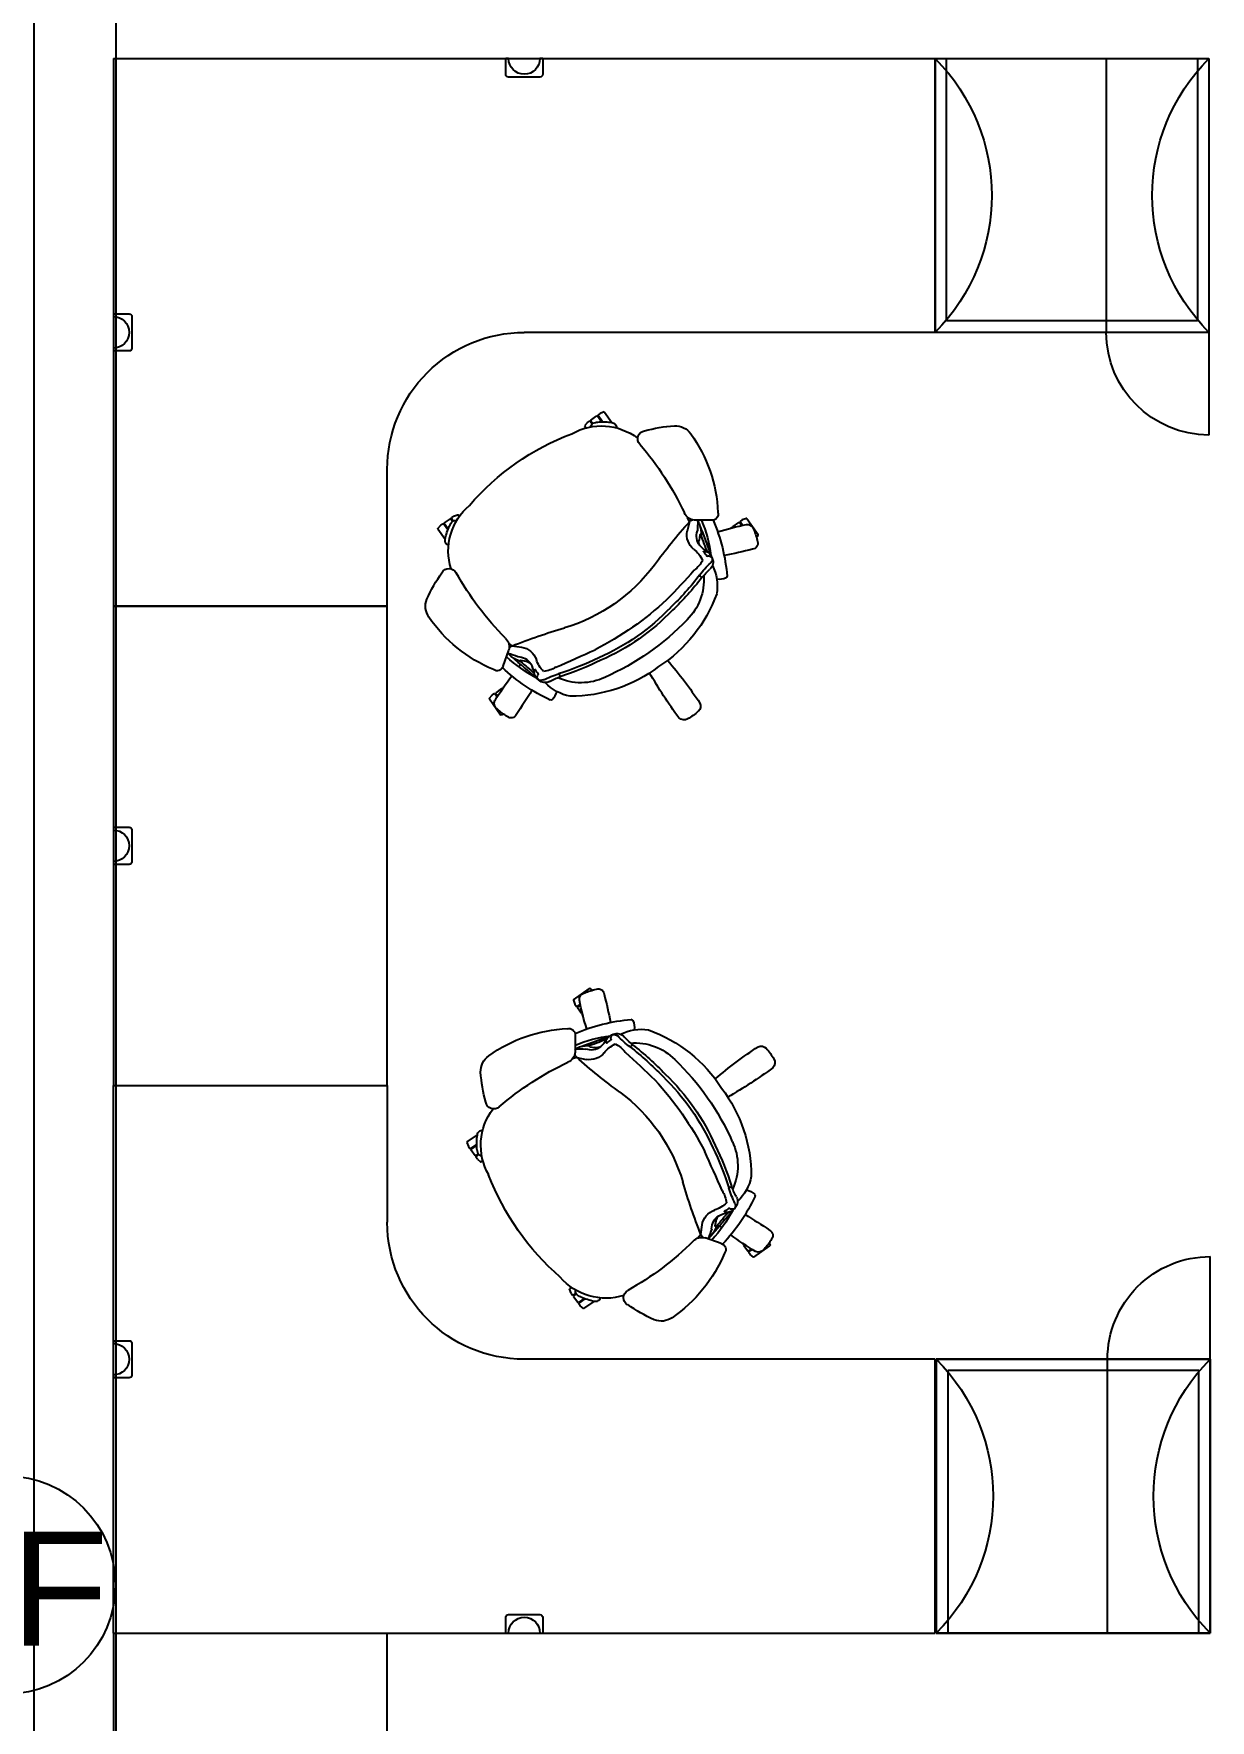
# Model space of a CAD drawing. Header units: inches. Extents: x 23 to 6400, y -2214 to 4412.
# Drawn here: x 1315 to 1418.1, y 1112.5 to 1260.3 of the extents above; entities that cross this region are included whole.
import ezdxf
from ezdxf.enums import TextEntityAlignment as Align

# ---------------------------------------------------------------- set-up
doc = ezdxf.new("R2010")
doc.units = ezdxf.units.IN
doc.header["$LTSCALE"] = 96
doc.header["$MEASUREMENT"] = 0
doc.layers.add('A-FURN-EXIST', color=33, linetype='Continuous')
doc.layers.add('A-Powr-Exst', color=15, linetype='Continuous')
doc.styles.add('OTJ_Title1', font='swiss.ttf')

# ---------------------------------------------------------------- blocks, each defined once
blk = doc.blocks.new('A$C39A66B45')
blk.add_circle((16.79, 9.55), 9.55)
at = {"color": 0, "linetype": 'ByBlock', "lineweight": -2, "style": 'OTJ_Title1', "flags": 8}
blk.add_attdef('CODE', text='', height=8, dxfattribs=at).set_placement((16.79, 9.23), align=Align.MIDDLE)
blk = doc.blocks.new('A$C62865EDF')
at = {"color": 0}
for p, q in [((110.47, 199.22), (110.47, 175.22)), ((134.47, 199.22), (110.47, 199.22)), ((110.47, 199.22), (134.47, 199.22)), ((110.47, 175.22), (110.47, 199.22)), ((110.47, 198.22), (133.47, 198.22)), ((133.47, 198.22), (133.47, 176.22)), ((134.47, 175.22), (134.47, 199.22)), ((134.47, 199.22), (143.47, 199.22)), ((134.47, 199.22), (134.47, 175.22)), ((224.47, 199.11), (215.47, 199.11)), ((224.47, 199.11), (224.47, 175.11)), ((248.47, 199.11), (224.47, 199.11)), ((224.47, 199.11), (224.47, 175.11)), ((248.47, 199.11), (224.47, 199.11)), ((225.47, 198.11), (225.47, 176.11)), ((248.47, 198.11), (225.47, 198.11)), ((248.47, 175.11), (248.47, 199.11)), ((248.47, 175.11), (248.47, 199.11)), ((110.47, 190.22), (134.47, 190.22)), ((248.47, 190.11), (224.47, 190.11)), ((133.47, 176.22), (110.47, 176.22)), ((225.47, 176.11), (248.47, 176.11)), ((110.47, 175.22), (134.47, 175.22)), ((134.47, 175.22), (110.47, 175.22)), ((110.47, 175.11), (134.47, 175.11)), ((110.47, 103.11), (110.47, 175.11)), ((134.47, 175.11), (134.47, 139.11)), ((224.47, 175.11), (224.47, 139.11)), ((248.47, 175.11), (224.47, 175.11)), ((224.47, 175.11), (248.47, 175.11)), ((224.47, 175.11), (248.47, 175.11)), ((248.47, 103.11), (248.47, 175.11)), ((143.41, 159.23), (144.4, 160.64)), ((144.44, 160.65), (144.4, 160.64)), ((144.67, 160.58), (144.44, 160.65)), ((143.41, 159.23), (143.41, 159.19)), ((143.41, 159.19), (143.66, 158.9)), ((143.66, 158.9), (143.84, 158.77)), ((143.84, 158.77), (143.9, 158.78)), ((144.1, 159.07), (143.9, 158.78)), ((144.14, 159.01), (143.95, 158.75)), ((143.95, 158.75), (143.96, 158.69)), ((144.48, 158.33), (143.96, 158.69)), ((144.48, 158.33), (144.53, 158.34)), ((144.53, 158.34), (144.55, 158.37)), ((144.58, 158.32), (144.6, 158.24)), ((144.68, 158.19), (144.6, 158.24)), ((206.5, 159.46), (206.7, 159.6)), ((206.7, 159.6), (206.74, 159.6)), ((208.15, 158.62), (206.74, 159.6)), ((207.56, 158.23), (207.85, 158.03)), ((208.03, 158.22), (207.9, 158.04)), ((208.16, 158.58), (208.03, 158.22)), ((208.15, 158.62), (208.16, 158.58)), ((202.95, 156.8), (202.95, 156.81)), ((203.08, 156.89), (203.09, 156.89)), ((207.32, 157.21), (207.37, 157.29)), ((207.36, 157.37), (207.37, 157.29)), ((207.4, 157.4), (207.37, 157.42)), ((207.45, 157.41), (207.4, 157.4)), ((207.45, 157.41), (207.81, 157.92)), ((207.54, 158.16), (207.81, 157.98)), ((207.81, 157.98), (207.81, 157.92)), ((207.9, 158.04), (207.85, 158.03)), ((144.61, 156.36), (145.1, 154.97)), ((145.41, 155.59), (145.41, 155.59)), ((146.16, 155.85), (146.61, 155.94)), ((208, 155.52), (208.01, 154.04)), ((145.4, 154.59), (145.09, 154.32)), ((145.4, 154.59), (146.24, 154.69)), ((206.73, 154.5), (206.27, 154.43)), ((207.51, 154.51), (207.51, 154.51)), ((207.87, 153.58), (207.04, 153.38)), ((207.87, 153.58), (208.25, 153.43)), ((164.15, 148.63), (164.17, 148.63)), ((164.24, 148.5), (164.24, 148.49)), ((217.47, 146.16), (216.57, 146.8)), ((138.91, 144.34), (139.54, 145.24)), ((161.86, 144.85), (161.79, 145.31)), ((166.81, 145.08), (166.96, 144.88)), ((166.96, 144.88), (166.96, 144.84)), ((216.69, 144.89), (216.45, 145.06)), ((216.72, 144.95), (216.49, 145.11)), ((216.61, 145.56), (216.61, 145.56)), ((216.63, 145.96), (217.17, 145.58)), ((216.64, 145.95), (216.63, 145.94)), ((216.63, 145.88), (217.13, 145.53)), ((216.69, 144.89), (216.7, 144.84)), ((216.78, 144.96), (216.72, 144.95)), ((216.78, 144.96), (217.14, 145.47)), ((217.13, 145.53), (217.14, 145.47)), ((217.23, 145.59), (217.17, 145.58)), ((217.35, 145.77), (217.23, 145.59)), ((217.49, 146.13), (217.35, 145.77)), ((217.47, 146.16), (217.49, 146.13)), ((138.91, 144.34), (138.91, 144.3)), ((138.91, 144.3), (139.16, 144.01)), ((139.16, 144.01), (139.34, 143.89)), ((139.34, 143.89), (139.39, 143.9)), ((139.77, 144.43), (139.39, 143.9)), ((139.8, 144.36), (139.45, 143.86)), ((139.45, 143.86), (139.46, 143.8)), ((139.97, 143.44), (139.46, 143.8)), ((139.76, 144.43), (139.77, 144.42)), ((139.93, 144.06), (139.93, 144.07)), ((139.97, 143.44), (140.03, 143.45)), ((140.03, 143.45), (140.19, 143.68)), ((140.08, 143.41), (140.25, 143.65)), ((140.08, 143.41), (140.09, 143.35)), ((160.93, 143.71), (160.74, 144.54)), ((160.93, 143.71), (160.79, 143.33)), ((162.87, 143.58), (161.39, 143.57)), ((161.87, 144.07), (161.87, 144.07)), ((164.56, 144.26), (164.64, 144.21)), ((164.72, 144.22), (164.64, 144.21)), ((164.75, 144.18), (164.77, 144.21)), ((164.76, 144.13), (164.75, 144.18)), ((164.76, 144.13), (165.28, 143.77)), ((165.33, 143.77), (165.28, 143.77)), ((165.52, 144.04), (165.33, 143.77)), ((165.59, 144.02), (165.39, 143.73)), ((165.4, 143.68), (165.39, 143.73)), ((165.58, 143.55), (165.4, 143.68)), ((165.93, 143.42), (165.58, 143.55)), ((165.97, 143.43), (165.93, 143.42)), ((165.97, 143.43), (166.96, 144.84)), ((216.1, 144.51), (216.24, 144.41)), ((216.29, 144.4), (216.24, 144.41)), ((216.57, 144.66), (216.29, 144.4)), ((216.57, 144.66), (216.7, 144.84)), ((140.27, 143.23), (140.09, 143.35)), ((140.27, 143.23), (140.63, 143.09)), ((140.63, 143.09), (140.66, 143.11)), ((140.77, 143.26), (140.66, 143.11)), ((110.47, 140.49), (110.47, 140.74)), ((111.84, 140.74), (110.47, 140.74)), ((112.09, 137.74), (112.09, 140.49)), ((246.84, 140.49), (246.84, 137.74)), ((248.47, 140.74), (247.09, 140.74)), ((248.47, 140.74), (248.47, 140.49)), ((195.73, 138.8), (195.64, 139.25)), ((110.47, 137.49), (110.47, 137.74)), ((110.47, 137.49), (111.84, 137.49)), ((195.22, 137.26), (196.61, 137.75)), ((195.99, 138.06), (195.99, 138.06)), ((196.99, 138.04), (196.89, 138.89)), ((196.99, 138.04), (197.26, 137.74)), ((247.09, 137.49), (248.47, 137.49)), ((248.47, 137.74), (248.47, 137.49)), ((191, 137.32), (190.93, 137.08)), ((190.93, 137.08), (190.94, 137.04)), ((192.35, 136.06), (190.94, 137.04)), ((192.35, 136.06), (192.39, 136.05)), ((192.39, 136.05), (192.68, 136.3)), ((192.51, 136.74), (192.8, 136.54)), ((192.57, 136.78), (192.83, 136.6)), ((192.68, 136.3), (192.81, 136.48)), ((192.81, 136.48), (192.8, 136.54)), ((192.83, 136.6), (192.89, 136.61)), ((193.25, 137.12), (192.89, 136.61)), ((193.24, 137.18), (193.21, 137.2)), ((193.25, 137.12), (193.24, 137.18)), ((193.26, 137.23), (193.34, 137.24)), ((193.39, 137.32), (193.34, 137.24)), ((151.87, 135.48), (151.76, 135.34)), ((151.76, 135.29), (151.76, 135.34)), ((152.01, 135.01), (151.76, 135.29)), ((152.01, 135.01), (152.19, 134.88)), ((152.25, 134.89), (152.19, 134.88)), ((152.25, 134.89), (152.41, 135.13)), ((152.3, 134.86), (152.47, 135.09)), ((152.31, 134.8), (152.3, 134.86)), ((152.31, 134.8), (152.83, 134.44)), ((153.23, 134.95), (152.88, 134.45)), ((152.92, 134.97), (152.92, 134.97)), ((153.32, 134.95), (152.94, 134.41)), ((153.31, 134.94), (153.3, 134.95)), ((153.52, 134.11), (154.15, 135.01)), ((152.88, 134.45), (152.83, 134.44)), ((152.95, 134.35), (152.94, 134.41)), ((153.13, 134.23), (152.95, 134.35)), ((153.48, 134.09), (153.13, 134.23)), ((153.52, 134.11), (153.48, 134.09)), ((208.32, 133.41), (208.47, 133.31)), ((208.35, 132.92), (208.49, 133.27)), ((208.49, 133.27), (208.47, 133.31)), ((207.24, 131.55), (206.34, 132.18)), ((207.15, 132.41), (207.16, 132.42)), ((207.15, 132.41), (207.68, 132.04)), ((207.22, 132.44), (207.72, 132.09)), ((207.28, 131.55), (207.57, 131.8)), ((207.51, 132.57), (207.51, 132.57)), ((207.57, 131.8), (207.69, 131.98)), ((207.69, 131.98), (207.68, 132.04)), ((207.72, 132.09), (207.78, 132.1)), ((208.14, 132.62), (207.78, 132.1)), ((208.13, 132.67), (207.9, 132.84)), ((208.17, 132.73), (207.93, 132.89)), ((208.14, 132.62), (208.13, 132.67)), ((208.17, 132.73), (208.23, 132.74)), ((208.35, 132.92), (208.23, 132.74)), ((207.24, 131.55), (207.28, 131.55)), ((68.47, 127.11), (110.47, 127.11)), ((158.47, 127.11), (146.47, 127.11)), ((158.47, 103.11), (158.47, 127.11)), ((158.47, 127.11), (200.47, 127.11)), ((158.47, 103.11), (158.47, 127.11)), ((200.47, 127.11), (200.47, 103.11)), ((200.47, 103.11), (200.47, 127.11)), ((200.47, 127.11), (212.47, 127.11)), ((132.84, 104.49), (132.84, 103.11)), ((135.84, 104.74), (133.09, 104.74)), ((136.09, 103.11), (136.09, 104.49)), ((177.84, 104.49), (177.84, 103.11)), ((180.84, 104.74), (178.09, 104.74)), ((181.09, 103.11), (181.09, 104.49)), ((222.84, 104.49), (222.84, 103.11)), ((225.84, 104.74), (223.09, 104.74)), ((226.09, 103.11), (226.09, 104.49)), ((110.47, 103.11), (68.47, 103.11)), ((110.47, 103.11), (158.47, 103.11)), ((133.09, 103.11), (132.84, 103.11)), ((136.09, 103.11), (135.84, 103.11)), ((200.47, 103.11), (158.47, 103.11)), ((178.09, 103.11), (177.84, 103.11)), ((181.09, 103.11), (180.84, 103.11)), ((248.47, 103.11), (200.47, 103.11)), ((223.09, 103.11), (222.84, 103.11)), ((226.09, 103.11), (225.84, 103.11))]:
    blk.add_line(p, q, dxfattribs=at)
at = {"color": 0, "linetype": 'Continuous'}
for p, q in [((202.95, 156.8), (202.95, 156.81)), ((202.95, 156.81), (202.95, 156.81)), ((202.95, 156.8), (202.95, 156.8)), ((203.08, 156.89), (203.08, 156.89)), ((203.08, 156.89), (203.08, 156.89)), ((203.08, 156.89), (203.09, 156.89)), ((145.41, 155.59), (145.41, 155.59)), ((145.41, 155.59), (145.41, 155.59)), ((145.41, 155.59), (145.41, 155.59)), ((207.51, 154.51), (207.51, 154.51)), ((207.51, 154.51), (207.51, 154.51)), ((207.51, 154.51), (207.51, 154.51)), ((164.15, 148.63), (164.16, 148.63)), ((164.16, 148.63), (164.17, 148.63)), ((164.17, 148.63), (164.17, 148.63)), ((164.24, 148.5), (164.24, 148.5)), ((164.24, 148.5), (164.24, 148.49)), ((164.24, 148.5), (164.24, 148.5)), ((216.61, 145.56), (216.61, 145.56)), ((216.61, 145.56), (216.61, 145.56)), ((216.61, 145.56), (216.61, 145.56)), ((139.93, 144.06), (139.93, 144.06)), ((139.93, 144.06), (139.93, 144.07)), ((139.93, 144.06), (139.93, 144.06)), ((161.87, 144.07), (161.87, 144.07)), ((161.87, 144.07), (161.87, 144.07)), ((161.87, 144.07), (161.87, 144.07)), ((195.99, 138.06), (195.99, 138.06)), ((195.99, 138.06), (195.99, 138.06)), ((195.99, 138.06), (195.99, 138.06)), ((152.92, 134.97), (152.92, 134.97)), ((152.92, 134.97), (152.92, 134.97)), ((152.92, 134.97), (152.92, 134.97)), ((207.51, 132.57), (207.51, 132.57)), ((207.51, 132.57), (207.51, 132.57)), ((207.51, 132.57), (207.51, 132.57))]:
    blk.add_line(p, q, dxfattribs=at)
at = {"color": 0}
blk.add_lwpolyline([(20.16, 96.16), (395.01, 96.16), (395.01, 103.34), (20.16, 103.34)], close=True, dxfattribs=at)
for centre, radius, start, end in [((122.47, 211.22), 16.97, 225, 315), ((134.47, 199.22), 9, 270, 0), ((224.47, 199.11), 9, 180, 270), ((236.47, 211.11), 16.97, 225, 315), ((122.47, 163.22), 16.97, 45, 135), ((236.47, 163.11), 16.97, 45, 135), ((144.44, 159.63), 0.59, 122.2242, 205.4539), ((147.36, 156.75), 4.68, 120.4374, 133.707), ((145.31, 160.41), 0.496, 24.855, 131.5947), ((108.28, 134.99), 45.41, 31.147, 34.3645), ((192.51, 136.96), 40.36, 143.6382, 150.3084), ((160.47, 160.41), 0.658, 60.578, 133.1097), ((158.8, 157.19), 4.28, 46.8902, 62.2976), ((161.26, 159.86), 0.648, 336.2382, 44.7345), ((167.19, 173.68), 27.33, 211.561, 217.045), ((155.25, 145.22), 15.54, 114.6915, 133.4725), ((151.31, 154.94), 4.15, 101.3066, 136.3401), ((148.81, 159.19), 0.151, 43.7089, 111.2298), ((147.63, 158.15), 1.74, 14.2074, 41.6764), ((150.54, 146.32), 12.68, 52.6181, 90.2009), ((128.26, 181.96), 40.36, 319.6916, 326.3618), ((249.46, 147.85), 45.41, 165.6355, 168.853), ((205.96, 159.08), 0.496, 68.4053, 175.145), ((205.29, 154.94), 4.68, 66.293, 79.5626), ((180.86, 164.07), 27.33, 342.955, 348.439), ((207.05, 158.64), 0.59, 354.5461, 77.7758), ((144.09, 156.22), 0.548, 15.5859, 125.5928), ((153.79, 145.64), 13.31, 118.1044, 131.8211), ((223.68, 65.05), 119.68, 129.5276, 130.8431), ((140.62, 163.49), 9.32, 306.0709, 316.256), ((143.89, 157.77), 3.54, 332.9385, 346.5302), ((147.72, 156.91), 0.393, 160.1587, 220.2249), ((148.21, 156.81), 0.887, 141.4919, 164.5681), ((148.3, 156.38), 0.888, 132.6517, 161.5926), ((148.26, 156.83), 0.919, 125.5621, 144.5786), ((150.05, 155), 2.63, 135.5454, 163.0009), ((147.96, 157.33), 0.348, 142.008, 222.2382), ((147.95, 157.1), 0.512, 68.7679, 121.5263), ((147.66, 157.06), 0.0489, 319.6079, 38.9614), ((148.29, 157.01), 0.8, 60.1355, 134.4715), ((152.82, 167.25), 10.75, 244.1788, 251.925), ((147.76, 153.98), 2.89, 58.9352, 81.7775), ((155.09, 170.92), 14.69, 244.1698, 248.162), ((151.43, 152.88), 4.94, 64.7955, 114.3601), ((148.83, 157.57), 0.835, 320.7738, 340.4324), ((142.81, 135.21), 22.82, 63.4709, 73.0048), ((141.93, 133.04), 25.44, 63.7194, 72.3894), ((144.3, 136.48), 22.82, 43.8813, 66.119), ((204.56, 156.16), 1.74, 158.3236, 185.7926), ((203.08, 156.75), 0.142, 87.884, 158.8399), ((201.82, 141.4), 15.54, 66.5275, 85.3085), ((148.68, 144.84), 12.8, 112.5535, 145.6458), ((145.6, 155.1), 0.55, 163.8446, 174.1233), ((146.08, 154.54), 1.24, 122.6746, 144.9967), ((160.88, 109.8), 48.13, 108.1349, 109.1853), ((147.13, 153.2), 2.94, 110.3114, 125.6545), ((145.9, 156.89), 1.36, 270.2307, 327.4509), ((167.19, 173.68), 27.33, 219.1563, 219.6871), ((146.15, 155.91), 0.0616, 129.5275, 279.873), ((145.92, 156.39), 1.73, 280.7645, 339.0434), ((146.53, 156.62), 0.688, 276.7569, 318.1552), ((147.44, 156.67), 0.023, 216.7678, 315.9393), ((727.72, 1448.65), 1415.76, 245.88356, 246.03577), ((145.08, 137.65), 19.65, 43.7774, 66.2226), ((145.27, 137.87), 19.65, 43.7774, 66.2226), ((151.4, 145.72), 12.68, 19.7991, 57.3819), ((205.86, 144.05), 12.68, 109.7991, 147.3819), ((202.2, 151.88), 4.15, 63.6599, 98.6934), ((193.18, 165.61), 14.69, 311.838, 315.8302), ((196.57, 162.94), 10.75, 308.075, 315.8212), ((204.33, 154.86), 0.8, 65.5285, 139.8645), ((204.61, 155.07), 0.512, 78.4737, 131.2321), ((204.41, 154.7), 0.919, 55.4214, 74.4379), ((204.53, 155.27), 0.348, 337.7618, 57.992), ((203.04, 142.3), 13.31, 68.1789, 81.8956), ((204.47, 154.7), 0.887, 35.4319, 58.5081), ((164.93, 42.66), 119.68, 69.1569, 70.4724), ((209.31, 163.57), 9.32, 243.744, 253.9291), ((204.89, 154.97), 0.393, 339.7751, 39.8413), ((208.55, 155.56), 0.548, 74.4072, 184.4141), ((208.12, 143.3), 12.8, 54.3542, 87.4465), ((163.51, 135.34), 26.35, 135.1738, 150.8289), ((144.16, 154.66), 0.992, 311.657, 18.2163), ((145.6, 155.1), 0.55, 215.5254, 249.1346), ((163.66, 200.3), 49.22, 248.2279, 253.8982), ((140.06, 130.19), 27.77, 47.135, 62.9624), ((194.39, 151.44), 4.28, 136.8902, 152.2976), ((191.72, 153.91), 0.648, 66.2382, 134.7345), ((169.62, 120.9), 40.36, 49.6916, 56.3618), ((202.78, 149.91), 4.94, 85.6399, 135.2045), ((218.5, 134.52), 25.44, 127.6106, 136.2806), ((218.72, 134.33), 25.44, 127.6106, 136.2806), ((251.97, 99.98), 72.51, 131.8265, 134.6201), ((203.62, 155.2), 0.835, 219.5676, 239.2262), ((205.86, 152.2), 2.89, 118.2225, 141.0648), ((203.36, 152.37), 2.63, 36.9991, 64.4546), ((204.9, 155.13), 0.0489, 161.0386, 240.3921), ((204.53, 154.27), 0.888, 38.4074, 67.3483), ((205.24, 154.84), 0.023, 244.0607, 343.2322), ((208.2, 157.09), 3.54, 213.4698, 227.0615), ((206.76, 155.09), 1.73, 220.9566, 279.2355), ((206.11, 155.1), 0.688, 241.8448, 283.2431), ((206.61, 155.57), 1.36, 232.5491, 289.7693), ((206.71, 154.56), 0.0616, 280.127, 70.4725), ((206.72, 151.68), 2.94, 74.3455, 89.6886), ((208.64, 106.19), 48.13, 90.8147, 91.8651), ((207.24, 153.3), 1.24, 55.0033, 77.3254), ((207.51, 153.99), 0.55, 310.8654, 344.4746), ((207.51, 153.99), 0.55, 25.8767, 36.1554), ((209.01, 154.07), 0.992, 181.7837, 248.343), ((145.64, 138.4), 15.25, 36.6442, 73.358), ((157.26, 148.8), 4.94, 355.6399, 45.2045), ((191.17, 153.11), 0.658, 150.578, 223.1097), ((214.62, 185.16), 40.36, 233.6382, 240.3084), ((215.1, 136.94), 22.82, 133.8813, 156.119), ((175.08, 190.29), 49.22, 306.1018, 311.7721), ((197.43, 129.3), 26.35, 49.1711, 64.8262), ((214.61, 152.33), 1.68, 358.3413, 54.8306), ((202.93, 153.23), 13.39, 344.4635, 355.9043), ((139.49, 151.11), 1.68, 145.1694, 201.6587), ((141.69, 132.86), 25.44, 37.6106, 46.2806), ((141.87, 133.08), 25.44, 37.6106, 46.2806), ((205.26, 143.18), 12.68, 142.6181, 180.2009), ((213.71, 137.91), 19.65, 133.7774, 156.2226), ((213.93, 137.73), 19.65, 133.7774, 156.2226), ((221.39, 132.7), 27.77, 137.135, 152.9624), ((150.16, 155.96), 13.39, 204.0957, 215.5365), ((107.34, 99.61), 72.51, 41.8265, 44.6201), ((159.24, 149.38), 4.15, 333.6599, 8.6934), ((213.18, 138.28), 15.25, 126.6442, 163.358), ((215.14, 149.76), 0.708, 227.6016, 350.777), ((139.87, 148.52), 0.708, 209.223, 332.3984), ((145.06, 146.27), 5.24, 162.6212, 229.7126), ((159.56, 145.72), 2.89, 28.2225, 51.0648), ((162.56, 147.96), 0.835, 129.5676, 149.2262), ((170.3, 155.01), 10.75, 218.075, 225.8212), ((172.97, 158.4), 14.69, 221.838, 225.8302), ((162.22, 147.25), 0.8, 335.5285, 49.8645), ((148.76, 149.76), 15.54, 336.5275, 355.3085), ((163.51, 147.02), 1.74, 68.3236, 95.7926), ((164.1, 148.5), 0.142, 357.884, 68.8399), ((211.03, 145.87), 5.24, 330.2874, 37.3793), ((197.64, 176.5), 49.22, 216.1018, 221.7721), ((159.73, 148.22), 2.63, 306.9991, 334.4546), ((50.02, 186.65), 119.68, 339.1569, 340.4724), ((170.93, 142.27), 9.32, 153.744, 163.9291), ((149.65, 148.54), 13.31, 338.1789, 351.8956), ((161.62, 147.05), 0.888, 308.4074, 337.3483), ((162.19, 146.34), 0.023, 154.0607, 253.2322), ((162.32, 146.69), 0.393, 249.7751, 309.8413), ((162.48, 146.68), 0.0489, 71.0386, 150.3921), ((162.63, 147.05), 0.348, 247.7618, 327.992), ((162.06, 147.11), 0.887, 305.4319, 328.5081), ((162.42, 146.97), 0.512, 348.4737, 41.2321), ((162.06, 147.17), 0.919, 325.4214, 344.4379), ((155.21, 102.12), 45.41, 75.6355, 78.853), ((216.15, 146.77), 0.418, 4.0643, 96.2869), ((211.78, 146.03), 4.85, 354.4733, 9.125), ((139.94, 145.36), 0.418, 103.7131, 195.9357), ((144.3, 146.16), 4.85, 190.875, 205.5267), ((162.45, 144.82), 1.73, 130.9566, 189.2355), ((162.93, 144.97), 1.36, 142.5491, 199.7693), ((162.46, 145.47), 0.688, 151.8448, 193.2431), ((164.44, 143.38), 3.54, 123.4698, 137.0615), ((166.43, 145.62), 0.496, 338.4053, 85.145), ((162.29, 146.29), 4.68, 336.293, 349.5626), ((198.7, 144.08), 4.94, 154.7955, 204.3601), ((218.54, 134.57), 25.44, 153.7194, 162.3894), ((216.37, 135.45), 22.82, 153.4709, 163.0048), ((-1097.07, 720.36), 1415.76, 335.88356, 336.03577), ((216.15, 145.35), 0.417, 275.7738, 328.5728), ((215.41, 145.63), 1.2, 335.5957, 356.7626), ((141.03, 144.54), 1.2, 203.2374, 224.4043), ((140.43, 144.02), 0.417, 231.4272, 284.2262), ((161.42, 142.57), 0.992, 91.7837, 158.343), ((161.35, 144.07), 0.55, 220.8654, 254.4746), ((161.35, 144.07), 0.55, 295.8767, 306.1554), ((113.55, 142.94), 48.13, 0.8147, 1.8651), ((160.66, 144.34), 1.24, 325.0033, 347.3254), ((161.92, 144.87), 0.0616, 190.127, 340.4725), ((159.04, 144.86), 2.94, 344.3455, 359.6886), ((162.91, 143.03), 0.548, 344.4072, 94.4141), ((171.42, 170.72), 27.33, 252.955, 258.439), ((166, 144.53), 0.59, 264.5461, 347.7758), ((158.59, 156.9), 22.37, 220.8423, 249.1576), ((136.65, 154.15), 26.35, 319.1711, 334.8262), ((150.66, 143.46), 12.8, 324.3542, 357.4465), ((193.43, 140.27), 1.74, 104.2074, 131.6764), ((196.64, 143.95), 4.15, 191.3066, 226.3401), ((180.66, 147.73), 14.69, 334.1698, 338.162), ((184.33, 145.46), 10.75, 334.1788, 341.925), ((194.01, 141.48), 0.835, 50.7738, 70.4324), ((151.28, 156.3), 49.22, 338.2279, 343.8982), ((194.68, 151.23), 22.37, 310.8423, 339.1576), ((110.47, 139.11), 1.38, 270, 90), ((111.84, 140.49), 0.25, 0, 90), ((192.39, 141.46), 0.151, 133.7089, 201.2298), ((206.36, 147.89), 15.54, 204.6915, 223.4725), ((194.57, 140.93), 0.8, 150.1355, 224.4715), ((194.48, 140.59), 0.512, 158.7679, 211.5263), ((197.6, 140.4), 2.89, 148.9352, 171.7775), ((196.58, 142.69), 2.63, 225.5454, 253.0009), ((247.09, 140.49), 0.25, 90, 180), ((248.47, 139.11), 1.38, 90, 270), ((146.47, 139.11), 12, 180, 270), ((216.59, 100.92), 45.41, 121.147, 124.3645), ((194.75, 140.91), 0.919, 215.5621, 234.5786), ((194.25, 140.6), 0.348, 232.008, 312.2382), ((205.94, 146.43), 13.31, 208.1044, 221.8211), ((194.77, 140.85), 0.887, 231.4919, 254.5681), ((286.53, 216.33), 119.68, 219.5276, 220.8431), ((194.52, 140.3), 0.0489, 49.6079, 128.9614), ((194.67, 140.37), 0.393, 250.1587, 310.2249), ((188.09, 133.27), 9.32, 36.0709, 46.256), ((195.2, 140.94), 0.888, 222.6517, 251.5926), ((193.81, 136.53), 3.54, 62.9385, 76.5302), ((194.91, 140.08), 0.023, 306.7678, 45.9393), ((194.96, 139.17), 0.688, 6.7569, 48.1552), ((194.69, 138.54), 1.36, 0.2307, 57.4509), ((195.19, 138.56), 1.73, 10.7645, 69.0434), ((212.47, 139.11), 12, 270, 0), ((111.84, 137.74), 0.25, 270, 0), ((191.17, 137.96), 0.496, 114.855, 221.5947), ((194.83, 140), 4.68, 210.4374, 223.707), ((177.9, 159.84), 27.33, 301.561, 307.045), ((177.9, 159.84), 27.33, 309.1563, 309.6871), ((195.67, 138.79), 0.0616, 219.5275, 9.873), ((198.38, 139.77), 2.94, 200.3114, 215.6545), ((197.04, 138.73), 1.24, 212.6746, 234.9967), ((241.78, 153.53), 48.13, 198.1349, 199.1853), ((196.48, 138.24), 0.55, 253.8446, 264.1233), ((196.92, 136.81), 0.992, 41.657, 108.2163), ((196.48, 138.24), 0.55, 305.5254, 339.1346), ((247.09, 137.74), 0.25, 180, 270), ((153.23, 140.55), 5.24, 240.2874, 307.3793), ((157.12, 136.44), 0.708, 137.6016, 260.777), ((159.68, 136.97), 1.68, 268.3413, 324.8306), ((191.95, 137.08), 0.59, 212.2242, 295.4539), ((195.36, 136.73), 0.548, 105.5859, 215.5928), ((206.74, 141.32), 12.8, 202.5535, 235.6458), ((216.24, 156.16), 26.35, 225.1738, 240.8289), ((152.7, 135.43), 0.417, 185.7738, 238.5728), ((152.98, 136.17), 1.2, 245.5957, 266.7626), ((153.38, 139.8), 4.85, 264.4733, 279.125), ((154.12, 135.43), 0.418, 274.0643, 6.2869), ((160.59, 148.65), 13.39, 254.4635, 265.9043), ((203.06, 132.52), 0.708, 299.223, 62.3984), ((205.31, 137.7), 5.24, 252.6212, 319.7126), ((207.56, 133.08), 0.417, 321.4272, 14.2262), ((195.62, 142.8), 13.39, 294.0957, 305.5365), ((206.22, 132.59), 0.418, 193.7131, 285.9357), ((205.42, 136.95), 4.85, 280.875, 295.5267), ((207.04, 133.68), 1.2, 293.2374, 314.4043), ((200.47, 132.14), 1.68, 235.1694, 291.6587), ((133.09, 104.49), 0.25, 90, 180), ((134.47, 103.11), 1.38, 0, 180), ((135.84, 104.49), 0.25, 0, 90), ((178.09, 104.49), 0.25, 90, 180), ((179.47, 103.11), 1.38, 0, 180), ((180.84, 104.49), 0.25, 0, 90), ((223.09, 104.49), 0.25, 90, 180), ((224.47, 103.11), 1.38, 0, 180), ((225.84, 104.49), 0.25, 0, 90)]:
    blk.add_arc(centre, radius, start, end, dxfattribs=at)
at = {"color": 0, "flags": 1}
for tag, p, rotation in [('CAPPN', (248.47, 199.11), 270), ('CAPMG', (248.47, 199.11), 270), ('CAPMC', (248.47, 199.11), 270), ('CAPQT', (248.47, 199.11), 270), ('CAPDH', (248.47, 199.11), 270), ('CAPGC', (248.47, 199.11), 270), ('CAPPN', (341.97, 199.11), 270), ('CAPMG', (341.97, 199.11), 270), ('CAPMC', (341.97, 199.11), 270), ('CAPQT', (341.97, 199.11), 270), ('CAPDH', (341.97, 199.11), 270), ('CAPGC', (341.97, 199.11), 270), ('CAPPN', (20.47, 175.22), 90), ('CAPMG', (20.47, 175.22), 90), ('CAPMC', (20.47, 175.22), 90), ('CAPQT', (20.47, 175.22), 90), ('CAPDH', (20.47, 175.22), 90), ('CAPGC', (20.47, 175.22), 90), ('CAPPN', (44.47, 175.22), 180), ('CAPMG', (44.47, 175.22), 180), ('CAPMC', (44.47, 175.22), 180), ('CAPQT', (44.47, 175.22), 180), ('CAPDH', (44.47, 175.22), 180), ('CAPGC', (44.47, 175.22), 180), ('CAPPN', (110.47, 175.22), 90), ('CAPMG', (110.47, 175.22), 90), ('CAPMC', (110.47, 175.22), 90), ('CAPQT', (110.47, 175.22), 90), ('CAPDH', (110.47, 175.22), 90), ('CAPGC', (110.47, 175.22), 90), ('CAPPN', (134.47, 175.22), 180), ('CAPMG', (134.47, 175.22), 180), ('CAPMC', (134.47, 175.22), 180), ('CAPQT', (134.47, 175.22), 180), ('CAPDH', (134.47, 175.22), 180), ('CAPGC', (134.47, 175.22), 180), ('CAPPN', (248.47, 175.11), 180), ('CAPMG', (248.47, 175.11), 180), ('CAPMC', (248.47, 175.11), 180), ('CAPQT', (248.47, 175.11), 180), ('CAPDH', (248.47, 175.11), 180), ('CAPGC', (248.47, 175.11), 180), ('CAPPN', (341.97, 175.11), 180), ('CAPMG', (341.97, 175.11), 180), ('CAPMC', (341.97, 175.11), 180), ('CAPQT', (341.97, 175.11), 180), ('CAPDH', (341.97, 175.11), 180), ('CAPGC', (341.97, 175.11), 180), ('CAPPN', (419.7, 144.75), 239.7332), ('CAPMG', (419.7, 144.75), 239.7332), ('CAPMC', (419.7, 144.75), 239.7332), ('CAPQT', (419.7, 144.75), 239.7332), ('CAPDH', (419.7, 144.75), 239.7332), ('CAPGC', (419.7, 144.75), 239.7332), ('CAPPN', (20.47, 103.11), 90), ('CAPMG', (20.47, 103.11), 90), ('CAPMC', (20.47, 103.11), 90), ('CAPQT', (20.47, 103.11), 90), ('CAPDH', (20.47, 103.11), 90), ('CAPGC', (20.47, 103.11), 90), ('CAPPN', (110.47, 103.11), 90), ('CAPMG', (110.47, 103.11), 90), ('CAPMC', (110.47, 103.11), 90), ('CAPQT', (110.47, 103.11), 90), ('CAPDH', (110.47, 103.11), 90), ('CAPGC', (110.47, 103.11), 90), ('CAPPN', (200.47, 103.11), 180), ('CAPMG', (200.47, 103.11), 180), ('CAPMC', (200.47, 103.11), 180), ('CAPQT', (200.47, 103.11), 180), ('CAPDH', (200.47, 103.11), 180), ('CAPGC', (200.47, 103.11), 180), ('CAPPN', (248.47, 103.11), 180), ('CAPMG', (248.47, 103.11), 180), ('CAPMC', (248.47, 103.11), 180), ('CAPQT', (248.47, 103.11), 180), ('CAPDH', (248.47, 103.11), 180), ('CAPGC', (248.47, 103.11), 180), ('CAPPN', (293.97, 103.11), 180), ('CAPMG', (293.97, 103.11), 180), ('CAPMC', (293.97, 103.11), 180), ('CAPQT', (293.97, 103.11), 180), ('CAPDH', (293.97, 103.11), 180), ('CAPGC', (293.97, 103.11), 180), ('CAPPN', (341.97, 103.11), 180), ('CAPMG', (341.97, 103.11), 180), ('CAPMC', (341.97, 103.11), 180), ('CAPQT', (341.97, 103.11), 180), ('CAPDH', (341.97, 103.11), 180), ('CAPGC', (341.97, 103.11), 180), ('CAPPN', (249.33, 96.11), 270), ('CAPMG', (249.33, 96.11), 270), ('CAPMC', (249.33, 96.11), 270), ('CAPQT', (249.33, 96.11), 270), ('CAPDH', (249.33, 96.11), 270), ('CAPGC', (249.33, 96.11), 270), ('CAPPN', (342.83, 96.11), 270), ('CAPMG', (342.83, 96.11), 270), ('CAPMC', (342.83, 96.11), 270), ('CAPQT', (342.83, 96.11), 270), ('CAPDH', (342.83, 96.11), 270), ('CAPGC', (342.83, 96.11), 270), ('CAPPN', (425.76, 57.82), 30.8037), ('CAPMG', (425.76, 57.82), 30.8037), ('CAPMC', (425.76, 57.82), 30.8037), ('CAPQT', (425.76, 57.82), 30.8037), ('CAPDH', (425.76, 57.82), 30.8037), ('CAPGC', (425.76, 57.82), 30.8037), ('CAPPN', (425.81, 58), 120), ('CAPMG', (425.81, 58), 120), ('CAPMC', (425.81, 58), 120), ('CAPQT', (425.81, 58), 120), ('CAPDH', (425.81, 58), 120), ('CAPGC', (425.81, 58), 120), ('CAPPN', (438.05, 37.2), 120.8037), ('CAPMG', (438.05, 37.2), 120.8037), ('CAPMC', (438.05, 37.2), 120.8037), ('CAPQT', (438.05, 37.2), 120.8037), ('CAPDH', (438.05, 37.2), 120.8037), ('CAPGC', (438.05, 37.2), 120.8037), ('CAPPN', (430.36, 32.76), 119.1963), ('CAPMG', (430.36, 32.76), 119.1963), ('CAPMC', (430.36, 32.76), 119.1963), ('CAPQT', (430.36, 32.76), 119.1963), ('CAPDH', (430.36, 32.76), 119.1963), ('CAPGC', (430.36, 32.76), 119.1963), ('CAPPN', (249.33, 24), 270), ('CAPMG', (249.33, 24), 270), ('CAPMC', (249.33, 24), 270), ('CAPQT', (249.33, 24), 270), ('CAPDH', (249.33, 24), 270), ('CAPGC', (249.33, 24), 270), ('CAPPN', (342.83, 24), 270), ('CAPMG', (342.83, 24), 270), ('CAPMC', (342.83, 24), 270), ('CAPQT', (342.83, 24), 270), ('CAPDH', (342.83, 24), 270), ('CAPGC', (342.83, 24), 270), ('CAPPN', (21.33, 0.11), 90), ('CAPMG', (21.33, 0.11), 90), ('CAPMC', (21.33, 0.11), 90), ('CAPQT', (21.33, 0.11), 90), ('CAPDH', (21.33, 0.11), 90), ('CAPGC', (21.33, 0.11), 90), ('CAPPN', (111.33, 0.11), 90), ('CAPMG', (111.33, 0.11), 90), ('CAPMC', (111.33, 0.11), 90), ('CAPQT', (111.33, 0.11), 90), ('CAPDH', (111.33, 0.11), 90), ('CAPGC', (111.33, 0.11), 90)]:
    blk.add_attdef(tag, p, '', height=0.001, rotation=rotation, dxfattribs=at)
for tag, p in [('CAPPN', (21.33, 96.11)), ('CAPMG', (21.33, 96.11)), ('CAPMC', (21.33, 96.11)), ('CAPQT', (21.33, 96.11)), ('CAPDH', (21.33, 96.11)), ('CAPGC', (21.33, 96.11)), ('CAPPN', (69.33, 96.11)), ('CAPMG', (69.33, 96.11)), ('CAPMC', (69.33, 96.11)), ('CAPQT', (69.33, 96.11)), ('CAPDH', (69.33, 96.11)), ('CAPGC', (69.33, 96.11)), ('CAPPN', (111.33, 96.11)), ('CAPMG', (111.33, 96.11)), ('CAPMC', (111.33, 96.11)), ('CAPQT', (111.33, 96.11)), ('CAPDH', (111.33, 96.11)), ('CAPGC', (111.33, 96.11)), ('CAPPN', (159.33, 96.11)), ('CAPMG', (159.33, 96.11)), ('CAPMC', (159.33, 96.11)), ('CAPQT', (159.33, 96.11)), ('CAPDH', (159.33, 96.11)), ('CAPGC', (159.33, 96.11)), ('CAPPN', (252.83, 96.11)), ('CAPMG', (252.83, 96.11)), ('CAPMC', (252.83, 96.11)), ('CAPQT', (252.83, 96.11)), ('CAPDH', (252.83, 96.11)), ('CAPGC', (252.83, 96.11)), ('CAPPN', (346.91, 96.11)), ('CAPMG', (346.91, 96.11)), ('CAPMC', (346.91, 96.11)), ('CAPQT', (346.91, 96.11)), ('CAPDH', (346.91, 96.11)), ('CAPGC', (346.91, 96.11)), ('CAPPN', (21.33, 24.11)), ('CAPMG', (21.33, 24.11)), ('CAPMC', (21.33, 24.11)), ('CAPQT', (21.33, 24.11)), ('CAPDH', (21.33, 24.11)), ('CAPGC', (21.33, 24.11)), ('CAPPN', (111.33, 24.11)), ('CAPMG', (111.33, 24.11)), ('CAPMC', (111.33, 24.11)), ('CAPQT', (111.33, 24.11)), ('CAPDH', (111.33, 24.11)), ('CAPGC', (111.33, 24.11)), ('CAPPN', (225.33, 24)), ('CAPMG', (225.33, 24)), ('CAPMC', (225.33, 24)), ('CAPQT', (225.33, 24)), ('CAPDH', (225.33, 24)), ('CAPGC', (225.33, 24)), ('CAPPN', (318.83, 24)), ('CAPMG', (318.83, 24)), ('CAPMC', (318.83, 24)), ('CAPQT', (318.83, 24)), ('CAPDH', (318.83, 24)), ('CAPGC', (318.83, 24))]:
    blk.add_attdef(tag, p, '', height=0.001, dxfattribs=at)

msp = doc.modelspace()

# ---------------------------------------------------------------- block references
at = {"layer": 'A-FURN-EXIST', "xscale": -1, "rotation": 270}
msp.add_blockref('A$C62865EDF', (1218.89, 1009.7, 0.5), dxfattribs=at)
at = {"layer": 'A-Powr-Exst', "color": 15, "linetype": 'Continuous', "lineweight": -3}
ref = msp.add_blockref('A$C39A66B45', (1295.85, 1114.83), dxfattribs=at)
ref.add_attrib('CODE', 'BF', dxfattribs={"layer": '0', "color": 0, "linetype": 'ByBlock', "lineweight": -2, "height": 10, "style": 'OTJ_Title1', "flags": 8}).set_placement((1312.64, 1124.07), align=Align.MIDDLE)

doc.saveas('drawing.dxf')
